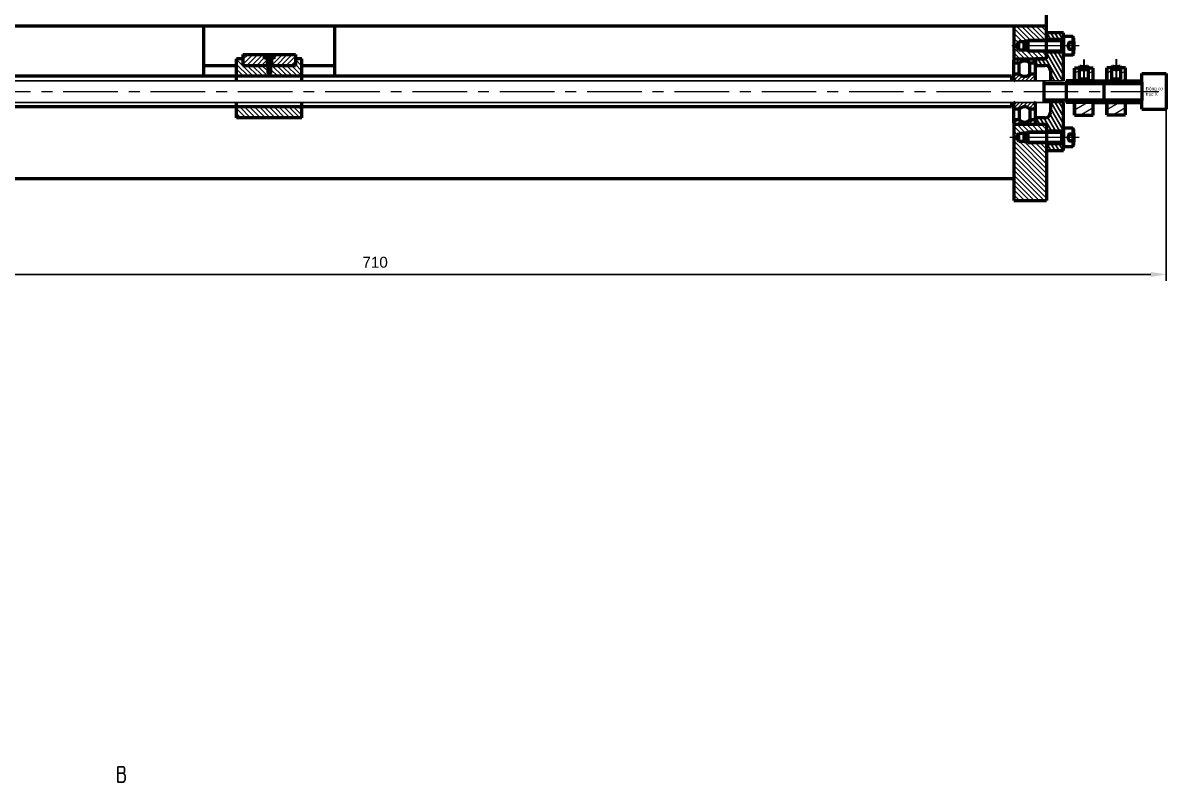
# Model space of a CAD drawing. Header units: inches. Extents: x -8900 to -5053, y -1814 to -15.
# Drawn here: x -8602.3 to -8340.4, y -431.9 to -257.9 of the extents above; entities that cross this region are included whole.
import ezdxf

# ---------------------------------------------------------------- set-up
doc = ezdxf.new("R2010")
doc.units = ezdxf.units.IN
doc.header["$LTSCALE"] = 2
doc.header["$MEASUREMENT"] = 0
for name, pattern in [('ACANSTGL', [0.11811023622, 0.07874015748, -0.03937007874]), ('CENTER', [2, 1.25, -0.25, 0.25, -0.25]), ('CENTER2', [28.575000000000003, 19.05, -3.175, 3.175, -3.175]), ('DASHED', [0.2, 0.1, -0.1]), ('HIDDEN2', [4.762499999999999, 3.175, -1.5875])]:
    doc.linetypes.add(name, pattern=pattern)
doc.layers.add('AM_0', color=7, linetype='Continuous', lineweight=50, plot=False)
for name, color, linetype, lineweight in [('Centerline (ISO)', 7, 'CENTER2', 30), ('duong co ban', 7, 'Continuous', 50), ('duong tam', 1, 'CENTER', 20), ('Hatch (ISO)', 6, 'Continuous', 18), ('Hidden (ISO)', 7, 'DASHED', 30), ('net dam', 7, 'Continuous', 40), ('Visible (ISO)', 7, 'Continuous', 50), ('Visible Narrow (ISO)', 6, 'Continuous', 35)]:
    doc.layers.add(name, color=color, linetype=linetype, lineweight=lineweight)
doc.styles.get("Standard").update_dxf_attribs({"font": 'arial.ttf', "height": 2.5})
doc.dimstyles.new('d3', dxfattribs={"dimtxt": 4, "dimasz": 3.5, "dimexe": 1.5, "dimexo": 0, "dimgap": 1.5, "dimtad": 1, "dimtoh": 1, "dimdec": 1, "dimtxsty": 'Standard', "dimcen": 2.5, "dimadec": 0, "dimazin": 0, "dimtm": 1e-09, "dimtfac": 1, "dimtdec": 1, "dimtix": 1, "dimtmove": 0, "dimatfit": 3, "dimfxl": 0.18, "dimtolj": 1, "dimarcsym": 1})
pattern_1 = [(135, (-8814.122814490094, -847.4281394493796), (-0.5612660075668221, -0.561266007566822), [])]

# ---------------------------------------------------------------- blocks, each defined once
blk = doc.blocks.new('*D39')
at = {"layer": 'Defpoints', "color": 0, "lineweight": 20}
for p in [(-8340.360053711544, -277.7049246297346), (-8702.778012509894, -298.6781394493796), (-8340.360053711544, -315.587025440861)]:
    blk.add_point(p, dxfattribs=at)
at = {"layer": 'net dam', "color": 0, "lineweight": -2}
for p, q in [((-8340.360053711544, -277.7049246297346), (-8340.360053711544, -317.087025440861)), ((-8702.778012509894, -298.6781394493796), (-8702.778012509894, -317.087025440861)), ((-8699.278012509894, -315.587025440861), (-8343.860053711544, -315.587025440861))]:
    blk.add_line(p, q, dxfattribs=at)
at = {"layer": 'net dam', "color": 0, "lineweight": 20}
for points in [[(-8699.278012509894, -315.0036921075277), (-8699.278012509894, -316.1703587741943), (-8702.778012509894, -315.587025440861)], [(-8343.860053711544, -315.0036921075277), (-8343.860053711544, -316.1703587741943), (-8340.360053711544, -315.587025440861)]]:
    blk.add_solid(points, dxfattribs=at)
at = {"layer": 'net dam', "color": 0, "lineweight": 20, "insert": (-8521.569033110718, -312.8105929715568), "char_height": 2.5, "attachment_point": 5}
blk.add_mtext('\\A1;710', dxfattribs=at)

msp = doc.modelspace()

# ---------------------------------------------------------------- hatches: boundary and pattern name
h = msp.add_hatch()
h.set_pattern_fill('ANSI31', color=256, scale=0.25, angle=90, style=0)
h.set_pattern_definition(pattern_1)
h.paths.add_polyline_path([(-8367.778012509894, -258.6781394493796), (-8375.278012509894, -258.6781394493796), (-8375.278012509894, -263.1781394493796), (-8374.668578641338, -263.1781394493797), (-8374.084181603272, -262.20553944938), (-8372.884181603271, -262.2055394493802), (-8372.884181603271, -261.97813944938), (-8367.778012509894, -261.97813944938)])
h.paths.add_polyline_path([(-8367.778012509894, -264.3781394493792), (-8372.026160903271, -264.3781394493792), (-8372.884181603271, -264.3781394493792), (-8372.884181603271, -264.1507394493792), (-8374.084181603272, -264.1507394493792), (-8374.668578641338, -263.1781394493795), (-8375.278012509894, -263.1781394493796), (-8375.278012509894, -266.1781394493796), (-8367.778012509894, -266.1781394493796)])
h.paths.add_polyline_path([(-8367.778012509894, -281.1781394493795), (-8367.878012509895, -281.1781394493795), (-8370.278012509896, -281.1781394493796), (-8375.278012509894, -281.1781394493797), (-8375.278012509894, -284.1781394493796), (-8374.668578641338, -284.1781394493797), (-8374.084181603272, -283.2055394493801), (-8372.884181603271, -283.20553944938), (-8372.884181603271, -282.97813944938), (-8367.778012509894, -282.97813944938)])
h.paths.add_polyline_path([(-8367.778012509894, -285.3781394493792), (-8372.026160903271, -285.3781394493792), (-8372.884181603271, -285.3781394493792), (-8372.884181603271, -285.1507394493791), (-8374.084181603272, -285.1507394493792), (-8374.668578641338, -284.1781394493795), (-8375.278012509894, -284.1781394493795), (-8375.278012509894, -298.6781394493796), (-8367.778012509894, -298.6781394493795)])
h = msp.add_hatch()
h.set_pattern_fill('ANSI31', color=256, scale=0.25, angle=75.00000000000001, style=0)
h.set_pattern_definition([(120, (-8814.122814490094, -847.4281394493796), (-0.6874076642538982, -0.396875), [])])
h.paths.add_polyline_path([(-8363.884181603271, -261.0781394493799), (-8363.884181603271, -260.1781394493796), (-8367.778012509894, -260.1781394493797), (-8367.778012509894, -261.67813944938), (-8363.884181603271, -261.6781394493801)])
h.paths.add_polyline_path([(-8363.884181603271, -264.6781394493794), (-8367.778012509894, -264.6781394493792), (-8367.778012509894, -266.1781394493795), (-8367.878012509895, -266.1781394493796), (-8370.278012509894, -266.1781394493796), (-8370.278012509894, -267.6781394493795), (-8368.084181603272, -267.6781394493796, -0.4142135623730951), (-8366.884181603271, -268.8781394493797), (-8366.884181603271, -271.1781394493797), (-8363.884181603271, -271.1781394493798)])
h.paths.add_polyline_path([(-8363.884181603271, -276.1781394493797), (-8366.884181603271, -276.1781394493796), (-8366.884181603271, -278.4781394493796, -0.414213562373123), (-8368.084181603272, -279.6781394493796), (-8370.278012509894, -279.6781394493795), (-8370.278012509894, -281.1781394493796), (-8367.878012509895, -281.1781394493796), (-8367.778012509894, -281.1781394493794), (-8367.778012509894, -282.6781394493797), (-8363.884181603271, -282.67813944938), (-8363.884181603271, -282.0781394493798)])
h.paths.add_polyline_path([(-8363.884181603271, -285.6781394493793), (-8367.778012509894, -285.6781394493792), (-8367.778012509894, -287.1781394493796), (-8363.884181603271, -287.1781394493796)])
h = msp.add_hatch()
h.set_pattern_fill('ANSI31', color=256, scale=0.25, angle=90, style=0)
h.set_pattern_definition(pattern_1)
h.paths.add_polyline_path([(-8551.833563084594, -267.6781394493795), (-8551.833563084594, -266.1781394493796), (-8553.333563084594, -266.1781394493796), (-8553.333563084594, -270.1781394493796), (-8538.333563084594, -270.1781394493796), (-8538.333563084594, -266.1781394493796), (-8539.833563084594, -266.1781394493796), (-8539.833563084594, -267.6781394493796), (-8545.431540082065, -267.6781394493797), (-8545.431540082065, -269.2036234235366), (-8545.433012264273, -269.458979446752), (-8545.833563084596, -269.6363534738883), (-8546.166540082066, -269.4564016005784), (-8546.166540082066, -269.20362342354), (-8546.166540082066, -267.6781394493796)])
h.paths.add_polyline_path([(-8538.333563084594, -279.6781394493796), (-8538.333563084594, -277.1781394493796), (-8553.333563084594, -277.1781394493796), (-8553.333563084594, -279.6781394493796)])
h = msp.add_hatch()
h.set_pattern_fill('ANSI31', color=256, scale=0.25, style=0)
h.set_pattern_definition([(45, (-8814.122814490094, -847.4281394493796), (-0.561266007566822, 0.5612660075668221), [])])
h.paths.add_polyline_path([(-8546.289040082065, -266.2061690379056), (-8546.411540082065, -266.2061690379055), (-8546.88587700905, -266.2061690379055), (-8546.88587700905, -265.1781394493796), (-8551.833563084594, -265.1781394493796), (-8551.833563084594, -267.6781394493795), (-8546.289040082065, -267.6781394493795)])
h.paths.add_polyline_path([(-8539.833563084594, -265.1781394493796), (-8544.71220315508, -265.1781394493796), (-8544.71220315508, -266.2061690379055), (-8545.186540082066, -266.2061690379055), (-8545.309040082066, -266.2061690379055), (-8545.309040082066, -267.6781394493796), (-8539.833563084594, -267.6781394493796)])
at = {"linetype": 'Continuous'}
h = msp.add_hatch(dxfattribs=at)
h.set_pattern_fill('ANSI31', color=2, scale=0.2, style=0)
h.set_pattern_definition([(45, (-8814.122814490094, -847.4281394493796), (-0.4490128060534576, 0.4490128060534577), [])])
edge = h.paths.add_edge_path()
edge.add_spline(control_points=[(-8374.978012509895, -266.1781394493796), (-8375.153748441193, -266.17813944938), (-8375.278012509889, -266.3024035180798), (-8375.278012509894, -266.4781394493796)], knot_values=[0, 0, 0, 0, 1, 1, 1, 1], weights=[1, 0.8047378541, 0.8047378541, 1], degree=3, periodic=0)
edge.add_line((-8370.578012509895, -266.1781394493796), (-8374.978012509895, -266.1781394493796))
edge.add_spline(control_points=[(-8370.278012509894, -266.4781394493796), (-8370.278012509893, -266.3024035180798), (-8370.402276578592, -266.17813944938), (-8370.578012509895, -266.1781394493796)], knot_values=[0, 0, 0, 0, 1, 1, 1, 1], weights=[1, 0.8047378541, 0.8047378541, 1], degree=3, periodic=0)
edge.add_line((-8370.278012509894, -266.8781394493797), (-8370.278012509894, -266.4781394493796))
edge.add_spline(control_points=[(-8370.578012509895, -267.1781394493796), (-8370.402276578592, -267.1781394493796), (-8370.278012509893, -267.0538753806799), (-8370.278012509894, -266.8781394493797)], knot_values=[0, 0, 0, 0, 1, 1, 1, 1], weights=[1, 0.8047378541, 0.8047378541, 1], degree=3, periodic=0)
edge.add_line((-8370.578012509895, -267.1781394493796), (-8371.553267638496, -267.1781394493796))
edge.add_spline(control_points=[(-8371.553267638496, -267.1781394493796), (-8372.273705798196, -266.4722570964794), (-8373.282319221695, -266.4722570964794), (-8374.002757381295, -267.1781394493796)], knot_values=[0, 0, 0, 0, 1, 1, 1, 1], weights=[1, 0.8095238095, 0.8095238095, 1], degree=3, periodic=0)
edge.add_line((-8374.002757381295, -267.1781394493796), (-8374.978012509895, -267.1781394493796))
edge.add_spline(control_points=[(-8375.278012509894, -266.8781394493797), (-8375.278012509889, -267.0538753806799), (-8375.153748441193, -267.1781394493796), (-8374.978012509895, -267.1781394493796)], knot_values=[0, 0, 0, 0, 1, 1, 1, 1], weights=[1, 0.8047378541, 0.8047378541, 1], degree=3, periodic=0)
edge.add_line((-8375.278012509894, -266.8781394493797), (-8375.278012509894, -266.4781394493796))
edge = h.paths.add_edge_path()
edge.add_line((-8375.278012509894, -280.8781394493797), (-8375.278012509894, -280.4781394493796))
edge.add_spline(control_points=[(-8375.278012509894, -280.4781394493796), (-8375.278012509889, -280.3024035180795), (-8375.153748441193, -280.1781394493799), (-8374.978012509895, -280.1781394493796)], knot_values=[0, 0, 0, 0, 1, 1, 1, 1], weights=[1, 0.8047378541, 0.8047378541, 1], degree=3, periodic=0)
edge.add_line((-8374.002757381295, -280.1781394493796), (-8374.978012509895, -280.1781394493796))
edge.add_spline(control_points=[(-8371.553267638496, -280.1781394493796), (-8372.273705798196, -280.8840218022796), (-8373.282319221695, -280.8840218022796), (-8374.002757381295, -280.1781394493796)], knot_values=[0, 0, 0, 0, 1, 1, 1, 1], weights=[1, 0.8095238095, 0.8095238095, 1], degree=3, periodic=0)
edge.add_line((-8370.578012509895, -280.1781394493796), (-8371.553267638496, -280.1781394493796))
edge.add_spline(control_points=[(-8370.578012509895, -280.1781394493796), (-8370.402276578592, -280.1781394493799), (-8370.278012509893, -280.3024035180795), (-8370.278012509894, -280.4781394493796)], knot_values=[0, 0, 0, 0, 1, 1, 1, 1], weights=[1, 0.8047378541, 0.8047378541, 1], degree=3, periodic=0)
edge.add_line((-8370.278012509894, -280.8781394493797), (-8370.278012509894, -280.4781394493796))
edge.add_spline(control_points=[(-8370.278012509894, -280.8781394493797), (-8370.278012509893, -281.0538753806795), (-8370.402276578592, -281.1781394493797), (-8370.578012509895, -281.1781394493796)], knot_values=[0, 0, 0, 0, 1, 1, 1, 1], weights=[1, 0.8047378541, 0.8047378541, 1], degree=3, periodic=0)
edge.add_line((-8370.578012509895, -281.1781394493796), (-8374.978012509895, -281.1781394493796))
edge.add_spline(control_points=[(-8374.978012509895, -281.1781394493796), (-8375.153748441193, -281.1781394493797), (-8375.278012509889, -281.0538753806795), (-8375.278012509894, -280.8781394493797)], knot_values=[0, 0, 0, 0, 1, 1, 1, 1], weights=[1, 0.8047378541, 0.8047378541, 1], degree=3, periodic=0)
edge = h.paths.add_edge_path()
edge.add_spline(control_points=[(-8374.978012509895, -269.6781394493796), (-8375.153748441193, -269.6781394493797), (-8375.278012509889, -269.8024035180796), (-8375.278012509894, -269.9781394493796)], knot_values=[0, 0, 0, 0, 1, 1, 1, 1], weights=[1, 0.8047378541, 0.8047378541, 1], degree=3, periodic=0)
edge.add_line((-8374.002757381295, -269.6781394493796), (-8374.978012509895, -269.6781394493796))
edge.add_spline(control_points=[(-8374.002757381295, -269.6781394493796), (-8373.282319221695, -270.3840218022797), (-8372.273705798196, -270.3840218022797), (-8371.553267638496, -269.6781394493796)], knot_values=[0, 0, 0, 0, 1, 1, 1, 1], weights=[1, 0.8095238095, 0.8095238095, 1], degree=3, periodic=0)
edge.add_line((-8370.578012509895, -269.6781394493796), (-8371.553267638496, -269.6781394493796))
edge.add_spline(control_points=[(-8370.278012509894, -269.9781394493796), (-8370.278012509893, -269.8024035180796), (-8370.402276578592, -269.6781394493797), (-8370.578012509895, -269.6781394493796)], knot_values=[0, 0, 0, 0, 1, 1, 1, 1], weights=[1, 0.8047378541, 0.8047378541, 1], degree=3, periodic=0)
edge.add_line((-8370.278012509894, -270.8781394493797), (-8370.278012509894, -269.9781394493796))
edge.add_spline(control_points=[(-8370.578012509895, -271.1781394493796), (-8370.402276578592, -271.17813944938), (-8370.278012509893, -271.0538753806797), (-8370.278012509894, -270.8781394493797)], knot_values=[0, 0, 0, 0, 1, 1, 1, 1], weights=[1, 0.8047378541, 0.8047378541, 1], degree=3, periodic=0)
edge.add_line((-8370.578012509895, -271.1781394493796), (-8374.978012509895, -271.1781394493796))
edge.add_spline(control_points=[(-8375.278012509894, -270.8781394493797), (-8375.278012509889, -271.0538753806797), (-8375.153748441193, -271.17813944938), (-8374.978012509895, -271.1781394493796)], knot_values=[0, 0, 0, 0, 1, 1, 1, 1], weights=[1, 0.8047378541, 0.8047378541, 1], degree=3, periodic=0)
edge.add_line((-8375.278012509894, -270.8781394493797), (-8375.278012509894, -269.9781394493796))
edge = h.paths.add_edge_path()
edge.add_line((-8375.278012509894, -277.3781394493797), (-8375.278012509894, -276.4781394493796))
edge.add_spline(control_points=[(-8375.278012509894, -276.4781394493796), (-8375.278012509889, -276.3024035180798), (-8375.153748441193, -276.1781394493798), (-8374.978012509895, -276.1781394493796)], knot_values=[0, 0, 0, 0, 1, 1, 1, 1], weights=[1, 0.8047378541, 0.8047378541, 1], degree=3, periodic=0)
edge.add_line((-8370.578012509895, -276.1781394493796), (-8374.978012509895, -276.1781394493796))
edge.add_spline(control_points=[(-8370.578012509895, -276.1781394493796), (-8370.402276578592, -276.1781394493798), (-8370.278012509893, -276.3024035180798), (-8370.278012509894, -276.4781394493796)], knot_values=[0, 0, 0, 0, 1, 1, 1, 1], weights=[1, 0.8047378541, 0.8047378541, 1], degree=3, periodic=0)
edge.add_line((-8370.278012509894, -277.3781394493797), (-8370.278012509894, -276.4781394493796))
edge.add_spline(control_points=[(-8370.278012509894, -277.3781394493797), (-8370.278012509893, -277.5538753806795), (-8370.402276578592, -277.6781394493798), (-8370.578012509895, -277.6781394493796)], knot_values=[0, 0, 0, 0, 1, 1, 1, 1], weights=[1, 0.8047378541, 0.8047378541, 1], degree=3, periodic=0)
edge.add_line((-8370.578012509895, -277.6781394493796), (-8371.553267638496, -277.6781394493796))
edge.add_spline(control_points=[(-8374.002757381295, -277.6781394493796), (-8373.282319221695, -276.9722570964794), (-8372.273705798196, -276.9722570964794), (-8371.553267638496, -277.6781394493796)], knot_values=[0, 0, 0, 0, 1, 1, 1, 1], weights=[1, 0.8095238095, 0.8095238095, 1], degree=3, periodic=0)
edge.add_line((-8374.002757381295, -277.6781394493796), (-8374.978012509895, -277.6781394493796))
edge.add_spline(control_points=[(-8374.978012509895, -277.6781394493796), (-8375.153748441193, -277.6781394493798), (-8375.278012509889, -277.5538753806795), (-8375.278012509894, -277.3781394493797)], knot_values=[0, 0, 0, 0, 1, 1, 1, 1], weights=[1, 0.8047378541, 0.8047378541, 1], degree=3, periodic=0)
at = {"layer": 'net dam', "lineweight": 20}
h = msp.add_hatch(dxfattribs=at)
h.set_pattern_fill('ANSI31', color=256, scale=15, style=0)
h.set_pattern_definition([(45, (0, 0), (-1.325825214724776, 1.325825214724777), [])])
h.paths.add_polyline_path([(-8345.950401318567, -271.1781394493797), (-8357.090004190992, -271.1781394493797), (-8363.24181833342, -271.1781394493796), (-8363.24181833342, -271.7960673083612), (-8358.16143276242, -271.7960673083613), (-8345.950401318567, -271.7960673083613), (-8345.950401318567, -271.5588273488451)])
h.paths.add_polyline_path([(-8345.950401318567, -275.718874472975), (-8345.950401318567, -275.5602115903979), (-8358.16143276242, -275.560211590398), (-8363.241818333421, -275.560211590398), (-8363.24181833342, -276.1781394493797), (-8357.090004190992, -276.1781394493797), (-8353.920265162247, -276.1781394493797), (-8353.920265162247, -276.1389445100625), (-8349.634550876533, -276.1389445100624), (-8349.634550876535, -276.1781394493797), (-8345.950401318567, -276.1781394493797)])

# ---------------------------------------------------------------- linework, layer by layer
for p, q in [((-8366.884181603271, -261.97813944938), (-8372.884181603271, -261.97813944938)), ((-8372.884181603271, -264.3781394493792), (-8366.884181603271, -264.3781394493792)), ((-8372.253560903271, -262.2055394493801), (-8364.331086803271, -262.2055394493802)), ((-8364.331086803271, -264.1507394493792), (-8372.253560903271, -264.1507394493792)), ((-8546.411540082065, -266.2061690379055), (-8546.88587700905, -266.2061690379055)), ((-8546.411540082065, -266.2061690379055), (-8546.411540082065, -266.2061690379055)), ((-8545.186540082066, -266.2061690379055), (-8544.71220315508, -266.2061690379055)), ((-8370.278012509894, -266.1781394493796), (-8370.278012509894, -267.6781394493794)), ((-8360.080361333848, -268.1668894493796), (-8360.080361333848, -271.0002823065228)), ((-8358.385361333849, -271.000282306523), (-8358.385361333849, -268.1668894493796)), ((-8352.624908019392, -268.1276945100624), (-8352.624908019392, -270.9610873672056)), ((-8350.929908019392, -270.9610873672058), (-8350.929908019392, -268.1276945100624)), ((-8363.884181603271, -271.1781394493796), (-8695.578012509895, -271.1781394493796)), ((-8553.333563084594, -270.084859776192), (-8553.333563084594, -270.1781394493796)), ((-8360.304289905276, -270.7763537350938), (-8360.304289905276, -271.1781394493796)), ((-8358.16143276242, -271.1781394493796), (-8358.16143276242, -270.6708172457153)), ((-8352.84883659082, -270.7371587957774), (-8352.84883659082, -271.1784753018406)), ((-8350.705979447963, -270.7371587957767), (-8350.705979447965, -271.1784753018406)), ((-8363.884181603271, -276.1781394493797), (-8695.578012509895, -276.1781394493796)), ((-8366.884181603271, -282.97813944938), (-8372.884181603271, -282.97813944938)), ((-8372.884181603271, -285.3781394493792), (-8366.884181603271, -285.3781394493792)), ((-8372.253560903271, -283.2055394493801), (-8364.331086803271, -283.2055394493801)), ((-8364.331086803271, -285.1507394493791), (-8372.253560903271, -285.1507394493791))]:
    msp.add_line(p, q)
at = {"color": 7, "linetype": 'Continuous'}
for p, q in [((-8358.16143276242, -271.1781394493796), (-8359.232861333849, -271.1781394493797)), ((-8580.502493475695, -429.9036110442316), (-8579.200936163696, -429.9036110442316))]:
    msp.add_line(p, q, dxfattribs=at)
msp.add_lwpolyline([(-8580.502493475695, -428.4453008025316), (-8580.502493475695, -431.9452816680316), (-8579.200936163696, -431.9452816680316), (-8579.015009772094, -431.6536196197317), (-8578.829065237795, -431.3619575713317), (-8578.829065237795, -430.4869714263316), (-8579.015009772094, -430.1952730926316), (-8579.200936163696, -429.9036110442316), (-8579.015009772094, -429.6119489959317), (-8579.015009772094, -428.7369628509316), (-8579.200936163696, -428.4453008025316), (-8580.502493475695, -428.4453008025316)], dxfattribs=at)
for centre, start, end in [((-8370.578012509895, -266.4781394493796), 0, 90), ((-8370.578012509895, -270.8781394493797), 270, 0)]:
    msp.add_arc(centre, 0.3, start, end, dxfattribs=at)
at = {"layer": 'AM_0', "ltscale": 0.3}
msp.add_line((-8546.166540082066, -269.20362342354), (-8545.431540082065, -269.20362342354), dxfattribs=at)
at = {"layer": 'Centerline (ISO)', "linetype": 'HIDDEN2'}
for p, q in [((-8362.92533587646, -263.1781394493797), (-8362.68418160327, -262.2781394493803)), ((-8362.68418160327, -264.0781394493791), (-8362.92533587646, -263.1781394493797)), ((-8362.68418160327, -262.2781394493803), (-8362.68418160327, -262.1980613609072)), ((-8362.68418160327, -262.1980613609072), (-8361.484181603271, -262.1980613609074)), ((-8362.68418160327, -262.2781394493798), (-8362.68418160327, -262.4563340141086)), ((-8362.68418160327, -262.4563340141086), (-8362.68418160327, -263.2827984196114)), ((-8361.484181603271, -262.7667084726868), (-8362.68418160327, -262.7667084726868)), ((-8362.68418160327, -263.2827984196114), (-8362.68418160327, -264.0046038548825)), ((-8361.484181603271, -263.7988883665359), (-8362.68418160327, -263.7988883665361)), ((-8362.68418160327, -264.0046038548825), (-8362.68418160327, -264.0781394493797)), ((-8362.68418160327, -264.1582183733734), (-8362.68418160327, -264.0781394493791)), ((-8361.484181603271, -264.1582183733735), (-8362.68418160327, -264.1582183733734)), ((-8546.105290082065, -265.8386690379056), (-8546.105290082065, -265.4711690379055)), ((-8545.799040082065, -265.9207284780875), (-8546.105290082065, -265.8386690379056)), ((-8546.105290082065, -265.8386690379054), (-8545.952165082066, -265.8386690379054)), ((-8545.952165082066, -265.8386690379054), (-8545.645915082065, -265.8386690379054)), ((-8545.799040082065, -265.4711690379055), (-8545.799040082065, -265.8386690379056)), ((-8545.492790082066, -265.8386690379054), (-8545.799040082065, -265.9207284780875)), ((-8545.645915082065, -265.8386690379054), (-8545.492790082066, -265.8386690379054)), ((-8545.492790082066, -265.4711690379055), (-8545.492790082066, -265.8386690379054)), ((-8362.92533587646, -284.1781394493796), (-8362.68418160327, -283.2781394493801)), ((-8362.68418160327, -285.0781394493791), (-8362.92533587646, -284.1781394493796)), ((-8362.68418160327, -283.2781394493801), (-8362.68418160327, -283.1980613609072)), ((-8362.68418160327, -283.1980613609072), (-8361.484181603271, -283.1980613609074)), ((-8362.68418160327, -283.2781394493796), (-8362.68418160327, -283.4563340141086)), ((-8362.68418160327, -283.4563340141086), (-8362.68418160327, -284.2827984196113)), ((-8361.484181603271, -283.7667084726867), (-8362.68418160327, -283.7667084726867)), ((-8362.68418160327, -284.2827984196113), (-8362.68418160327, -285.0046038548825)), ((-8361.484181603271, -284.7988883665359), (-8362.68418160327, -284.7988883665359)), ((-8362.68418160327, -285.0046038548825), (-8362.68418160327, -285.0781394493797)), ((-8362.68418160327, -285.1582183733734), (-8362.68418160327, -285.0781394493791)), ((-8361.484181603271, -285.1582183733735), (-8362.68418160327, -285.1582183733734))]:
    msp.add_line(p, q, dxfattribs=at)
at = {"layer": 'Centerline (ISO)', "linetype": 'CENTER2'}
for p, q in [((-8359.232861333849, -266.3202815314295), (-8359.232861333849, -271.1781394493797)), ((-8351.777408019392, -266.2810865921123), (-8351.777408019392, -271.1389445100626))]:
    msp.add_line(p, q, dxfattribs=at)
at = {"layer": 'duong co ban', "lineweight": 30}
for p, q in [((-8345.950401318567, -271.5588273488451), (-8345.950401318567, -275.7188744729748)), ((-8345.950401318569, -271.9054979425224), (-8345.950401318567, -275.3722038792972))]:
    msp.add_line(p, q, dxfattribs=at)
at = {"layer": 'duong tam', "ltscale": 5}
for p, q in [((-8360.264181603272, -263.1781394493796), (-8375.709338708524, -263.1781394493796)), ((-8712.995957512287, -273.661444493745), (-8342.014859050141, -273.6386086576017)), ((-8360.264181603272, -284.1781394493796), (-8376.193888612266, -284.1781394493796))]:
    msp.add_line(p, q, dxfattribs=at)
at = {"layer": 'Hatch (ISO)'}
for p, q in [((-8361.375718476706, -269.4599051419065), (-8360.304289905276, -268.8413155677748)), ((-8358.161432762421, -269.5681583173802), (-8357.09000419099, -268.9495687432478)), ((-8353.920265162247, -269.4207102025893), (-8352.84883659082, -268.8021206284577)), ((-8350.705979447963, -269.528963378063), (-8349.634550876533, -268.9103738039307)), ((-8360.950001882271, -271.1781394493797), (-8360.285914956405, -270.7947286839657)), ((-8353.494548567814, -271.1389445100626), (-8352.830461641948, -270.7555337446485)), ((-8361.375718476704, -277.8514432026765), (-8358.477471359498, -276.1781394493797)), ((-8360.052821199653, -279.0516900015289), (-8357.09000419099, -277.3411068040177)), ((-8353.920265162247, -277.8122482633593), (-8351.022018045041, -276.1389445100626)), ((-8352.597367885197, -279.0124950622117), (-8349.634550876533, -277.3019118647006))]:
    msp.add_line(p, q, dxfattribs=at)
at = {"layer": 'Hidden (ISO)', "linetype": 'Continuous'}
msp.add_line((-8546.166540082066, -266.3365163879055), (-8545.431540082065, -266.3365163879055), dxfattribs=at)
at = {"layer": 'Visible (ISO)'}
for p, q in [((-8367.778012509894, -266.1781394493796), (-8367.778012509894, -233.6781394493796)), ((-8367.778012509894, -258.6781394493796), (-8702.778012509894, -258.6781394493796)), ((-8560.833563084594, -270.1781394493796), (-8560.833563084594, -258.6781394493796)), ((-8530.833563084594, -258.6781394493796), (-8530.833563084594, -270.1781394493796)), ((-8375.278012509894, -258.6781394493796), (-8375.278012509894, -266.4336957521796)), ((-8363.884181603271, -260.1781394493797), (-8367.778012509894, -260.1781394493797)), ((-8367.778012509894, -261.67813944938), (-8363.884181603271, -261.67813944938)), ((-8363.884181603271, -261.67813944938), (-8363.884181603271, -260.1781394493797)), ((-8361.764181603272, -261.0781394493799), (-8363.884181603271, -261.0781394493799)), ((-8363.884181603271, -261.0781394493799), (-8363.884181603271, -261.9781394493801)), ((-8361.484181603271, -261.3581394493799), (-8361.764181603272, -261.0781394493799)), ((-8361.484181603271, -262.1980613609074), (-8361.484181603271, -261.3581394493799)), ((-8374.668578641338, -263.1781394493796), (-8374.084181603272, -262.2055394493801)), ((-8374.084181603272, -264.1507394493792), (-8374.668578641338, -263.1781394493796)), ((-8374.084181603272, -262.2055394493801), (-8372.253560903271, -262.2055394493801)), ((-8374.084181603272, -264.1507394493797), (-8374.084181603272, -262.2055394493796)), ((-8372.253560903271, -264.1507394493792), (-8374.084181603272, -264.1507394493792)), ((-8372.884181603271, -264.3781394493792), (-8372.884181603271, -261.97813944938)), ((-8372.253560903271, -262.2055394493801), (-8372.28418160327, -262.2361601493801)), ((-8372.28418160327, -262.2361601493801), (-8372.28418160327, -264.1201187493791)), ((-8372.28418160327, -264.1201187493791), (-8372.253560903271, -264.1507394493792)), ((-8372.026160903271, -261.97813944938), (-8372.253560903271, -262.2055394493801)), ((-8372.253560903271, -264.1507394493792), (-8372.026160903271, -264.3781394493792)), ((-8363.884181603271, -261.9781394493801), (-8372.026160903271, -261.97813944938)), ((-8372.026160903271, -264.3781394493792), (-8363.884181603271, -264.3781394493793)), ((-8363.884181603271, -264.3781394493793), (-8363.884181603271, -265.2781394493794)), ((-8361.484181603271, -262.1980613609074), (-8361.484181603271, -262.7667084726867)), ((-8361.484181603271, -262.7667084726868), (-8361.484181603271, -263.7988883665361)), ((-8361.484181603271, -263.7988883665359), (-8361.484181603271, -264.1582183733735)), ((-8361.484181603271, -264.9981394493794), (-8361.484181603271, -264.1582183733735)), ((-8551.833563084594, -266.1781394493796), (-8553.333563084594, -266.1781394493796)), ((-8553.333563084594, -271.1781394493796), (-8553.333563084594, -266.1781394493796)), ((-8551.833563084594, -265.1781394493796), (-8539.833563084594, -265.1781394493796)), ((-8551.833563084594, -265.1781394493796), (-8551.833563084594, -267.6781394493796)), ((-8546.88587700905, -266.2061690379055), (-8546.88587700905, -265.1781394493796)), ((-8546.3298734154, -265.4711690379055), (-8546.411540082065, -265.5528357045722)), ((-8546.411540082065, -265.5528357045722), (-8546.411540082065, -266.2061690379055)), ((-8546.411540082065, -266.2061690379055), (-8546.166540082066, -266.2061690379055)), ((-8546.105290082065, -265.4711690379055), (-8546.3298734154, -265.4711690379055)), ((-8546.289040082065, -266.2061690379055), (-8546.289040082065, -267.6781394493797)), ((-8546.166540082066, -266.2061690379055), (-8546.166540082066, -269.20362342354)), ((-8546.105290082065, -265.4711690379055), (-8545.799040082065, -265.4711690379055)), ((-8545.799040082065, -265.4711690379055), (-8545.492790082066, -265.4711690379055)), ((-8545.268206748733, -265.4711690379055), (-8545.492790082066, -265.4711690379055)), ((-8545.431540082065, -269.20362342354), (-8545.431540082065, -266.2061690379055)), ((-8545.431540082065, -266.2061690379055), (-8545.186540082066, -266.2061690379055)), ((-8545.309040082066, -266.2061690379055), (-8545.309040082066, -267.6781394493797)), ((-8545.186540082066, -265.5528357045722), (-8545.268206748733, -265.4711690379055)), ((-8545.186540082066, -266.2061690379055), (-8545.186540082066, -265.5528357045722)), ((-8544.71220315508, -266.2061690379055), (-8544.71220315508, -265.1781394493796)), ((-8539.833563084594, -265.1781394493796), (-8539.833563084594, -267.6781394493796)), ((-8538.333563084594, -266.1781394493796), (-8539.833563084594, -266.1781394493796)), ((-8538.333563084594, -271.1781394493796), (-8538.333563084594, -266.1781394493796)), ((-8375.278012509894, -266.1781394493796), (-8367.778012509894, -266.1781394493796)), ((-8375.278012509894, -271.1781394493796), (-8375.278012509894, -266.4781394493796)), ((-8367.878012509895, -266.1781394493796), (-8370.278012509896, -266.1781394493796)), ((-8370.278012509894, -271.1781394493796), (-8370.278012509894, -266.1781394493796)), ((-8370.278012509894, -267.6781394493794), (-8370.278012509894, -266.1781394493798)), ((-8370.278012509896, -266.1781394493796), (-8370.278012509896, -267.6781394493796)), ((-8367.778012509894, -266.1781394493796), (-8367.878012509895, -266.1781394493796)), ((-8363.884181603271, -264.6781394493794), (-8367.778012509894, -264.6781394493793)), ((-8363.884181603271, -271.1781394493796), (-8363.884181603271, -264.6781394493794)), ((-8363.884181603271, -265.2781394493794), (-8361.764181603272, -265.2781394493794)), ((-8361.764181603272, -265.2781394493794), (-8361.484181603271, -264.9981394493794)), ((-8560.833563084594, -267.6781394493796), (-8553.333563084594, -267.6781394493796)), ((-8551.833563084594, -267.6781394493796), (-8546.166540082066, -267.6781394493796)), ((-8546.166540082066, -269.20362342354), (-8546.091284044565, -269.27887946104)), ((-8546.166540082066, -269.20362342354), (-8546.166540082066, -269.4564016005784)), ((-8546.166540082066, -269.4564016005784), (-8545.833563084594, -269.6363534738882)), ((-8546.166540082066, -269.4564016005784), (-8545.433012264273, -269.458979446752)), ((-8546.091284044565, -269.27887946104), (-8545.506796119565, -269.27887946104)), ((-8545.833563084594, -269.6363534738882), (-8545.433012264273, -269.458979446752)), ((-8545.506796119565, -269.27887946104), (-8545.431540082065, -269.20362342354)), ((-8545.433012264273, -269.458979446752), (-8545.431540082065, -269.2036234235401)), ((-8545.431540082065, -267.6781394493796), (-8539.833563084594, -267.6781394493796)), ((-8538.333563084594, -267.6781394493796), (-8530.833563084594, -267.6781394493796)), ((-8374.002757381295, -267.1781394493796), (-8374.978012509895, -267.1781394493796)), ((-8374.002757381295, -269.6781394493796), (-8374.978012509895, -269.6781394493796)), ((-8374.002757381295, -269.6781394493796), (-8374.002757381295, -267.1781394493796)), ((-8370.578012509895, -267.1781394493796), (-8371.553267638496, -267.1781394493796)), ((-8371.553267638496, -269.6781394493796), (-8371.553267638496, -267.1781394493796)), ((-8370.578012509895, -269.6781394493796), (-8371.553267638496, -269.6781394493796)), ((-8370.278012509894, -267.6781394493795), (-8368.084181603272, -267.6781394493796)), ((-8366.884181603271, -268.8781394493798), (-8366.884181603271, -271.1781394493797)), ((-8360.304289905276, -268.3045888972302), (-8361.375718476706, -268.3045888972304)), ((-8361.375718476706, -268.3045888972304), (-8361.375718476706, -271.1781394493796)), ((-8361.375718476706, -271.1781394493797), (-8361.375718476706, -268.3045888972302)), ((-8360.10125419099, -267.9638537350938), (-8360.304289905276, -268.1668894493796)), ((-8359.85145090798, -267.9638537350938), (-8360.10125419099, -267.9638537350938)), ((-8359.85145090798, -267.9638537350938), (-8359.542156120913, -267.9638537350938)), ((-8359.542156120913, -267.9638537350938), (-8358.923566546782, -267.9638537350938)), ((-8358.923566546782, -267.9638537350938), (-8358.614271759716, -267.9638537350938)), ((-8358.364468476706, -267.9638537350938), (-8358.614271759716, -267.9638537350938)), ((-8358.161432762421, -268.1668894493796), (-8358.364468476706, -267.9638537350938)), ((-8358.161432762421, -270.7763537350938), (-8358.161432762421, -268.1668894493796)), ((-8357.090004190992, -268.3045888972304), (-8358.161432762421, -268.3045888972302)), ((-8357.090004190992, -271.1781394493796), (-8357.090004190992, -268.3045888972302)), ((-8352.84883659082, -268.2653939579131), (-8353.920265162247, -268.2653939579132)), ((-8353.920265162247, -268.2653939579132), (-8353.920265162247, -271.1389445100625)), ((-8353.920265162247, -271.1389445100626), (-8353.920265162247, -268.2653939579131)), ((-8352.645800876533, -267.9246587957767), (-8352.84883659082, -268.1276945100624)), ((-8352.84883659082, -268.1276945100624), (-8352.84883659082, -270.7371587957774)), ((-8352.395997593523, -267.9246587957767), (-8352.645800876533, -267.9246587957767)), ((-8352.395997593523, -267.9246587957767), (-8352.086702806457, -267.9246587957767)), ((-8352.086702806457, -267.9246587957767), (-8351.468113232326, -267.9246587957767)), ((-8351.468113232326, -267.9246587957767), (-8351.15881844526, -267.9246587957767)), ((-8350.90901516225, -267.9246587957767), (-8351.15881844526, -267.9246587957767)), ((-8350.705979447963, -268.1276945100624), (-8350.90901516225, -267.9246587957767)), ((-8350.705979447963, -270.7371587957767), (-8350.705979447963, -268.1276945100624)), ((-8349.634550876533, -268.2653939579132), (-8350.705979447963, -268.2653939579131)), ((-8349.634550876535, -271.1784753018406), (-8349.634550876533, -268.2653939579131)), ((-8345.950401318567, -271.5588273488451), (-8345.950401318567, -269.5727771920853)), ((-8345.950401318567, -269.5727771920853), (-8340.360053711544, -269.5727771920853)), ((-8340.360053711544, -269.5727771920853), (-8340.360053711544, -277.7049246297346)), ((-8375.778012509894, -270.1781394493796), (-8695.278012509894, -270.1781394493796)), ((-8375.778012509894, -270.1781394493796), (-8375.778012509894, -271.1781394493796)), ((-8368.352575339894, -271.1781394493796), (-8368.352575339894, -276.1781394493796)), ((-8368.352575339894, -271.7960673083612), (-8358.16143276242, -271.7960673083613)), ((-8357.090004190992, -271.1781394493797), (-8363.241818333418, -271.1781394493796)), ((-8363.24181833342, -271.1781394493797), (-8363.24181833342, -276.1781394493797)), ((-8360.304289905276, -270.7763537350938), (-8359.90250419099, -271.1781394493796)), ((-8359.90250419099, -271.1781394493796), (-8358.563218476706, -271.1781394493796)), ((-8358.563218476706, -271.1781394493796), (-8358.161432762421, -270.7763537350938)), ((-8357.090004190992, -271.1781394493796), (-8358.16143276242, -271.1781394493796)), ((-8358.16143276242, -271.7960673083613), (-8345.950401318565, -271.7960673083613)), ((-8357.090004190992, -271.1781394493797), (-8345.950401318567, -271.1781394493797)), ((-8354.607740729127, -271.7960673083613), (-8354.607740729127, -275.560211590398)), ((-8352.84883659082, -270.7371587957767), (-8352.447050876533, -271.1389445100625)), ((-8352.447050876533, -271.1389445100625), (-8351.107765162249, -271.1389445100625)), ((-8351.107765162249, -271.1389445100625), (-8350.705979447963, -270.7371587957767)), ((-8350.705979447963, -270.7371587957766), (-8350.705979447963, -270.6316223063981)), ((-8345.950401318567, -271.5588273488451), (-8345.950401318567, -275.7188744729748)), ((-8375.778012509894, -277.1781394493796), (-8695.278012509894, -277.1781394493796)), ((-8553.333563084594, -279.6781394493796), (-8553.333563084594, -276.1781394493796)), ((-8538.333563084594, -279.6781394493796), (-8538.333563084594, -276.1781394493796)), ((-8375.778012509894, -276.1781394493796), (-8375.778012509894, -277.1781394493796)), ((-8375.278012509894, -280.8781394493797), (-8375.278012509894, -276.1781394493796)), ((-8370.278012509894, -280.8781394493797), (-8370.278012509894, -276.1781394493796)), ((-8368.352575339894, -275.560211590398), (-8358.16143276242, -275.560211590398)), ((-8366.884181603271, -276.1781394493797), (-8366.884181603271, -278.4781394493796)), ((-8363.884181603271, -282.67813944938), (-8363.884181603271, -276.1781394493796)), ((-8357.090004190992, -276.1781394493797), (-8363.241818333418, -276.1781394493797)), ((-8361.375718476706, -276.1781394493797), (-8361.375718476706, -279.051690001529)), ((-8358.16143276242, -275.560211590398), (-8345.950401318565, -275.560211590398)), ((-8357.090004190992, -279.051690001529), (-8357.090004190992, -276.1781394493797)), ((-8357.090004190992, -276.1781394493796), (-8345.950401318567, -276.1781394493796)), ((-8353.920265162247, -276.1389445100626), (-8353.920265162247, -279.0124950622118)), ((-8349.634550876533, -279.0124950622118), (-8349.634550876533, -276.1389445100625)), ((-8345.950401318567, -277.7049246297348), (-8345.950401318567, -275.718874472975)), ((-8538.333563084594, -279.6781394493796), (-8553.333563084594, -279.6781394493796)), ((-8374.002757381295, -277.6781394493796), (-8374.978012509895, -277.6781394493796)), ((-8374.002757381295, -280.1781394493796), (-8374.978012509895, -280.1781394493796)), ((-8374.002757381295, -277.6781394493796), (-8374.002757381295, -280.1781394493796)), ((-8370.578012509895, -277.6781394493796), (-8371.553267638496, -277.6781394493796)), ((-8371.553267638496, -277.6781394493796), (-8371.553267638496, -280.1781394493796)), ((-8370.578012509895, -280.1781394493796), (-8371.553267638496, -280.1781394493796)), ((-8370.278012509894, -281.1781394493796), (-8370.278012509894, -279.6781394493795)), ((-8368.084181603272, -279.6781394493796), (-8370.278012509894, -279.6781394493795)), ((-8370.278012509896, -279.6781394493796), (-8370.278012509896, -281.1781394493796)), ((-8370.278012509894, -279.6781394493794), (-8370.278012509894, -281.1781394493796)), ((-8361.375718476706, -279.051690001529), (-8357.090004190992, -279.051690001529)), ((-8353.920265162247, -279.0124950622118), (-8349.634550876533, -279.0124950622118)), ((-8345.950401318567, -277.7049246297348), (-8340.360053711544, -277.7049246297346)), ((-8375.278012509894, -280.9225831465797), (-8375.278012509894, -298.6781394493796)), ((-8375.278012509894, -281.1781394493796), (-8367.778012509894, -281.1781394493796)), ((-8370.278012509896, -281.1781394493796), (-8367.878012509895, -281.1781394493796)), ((-8367.878012509895, -281.1781394493795), (-8367.778012509894, -281.1781394493795)), ((-8367.778012509894, -281.1781394493796), (-8367.778012509894, -298.6781394493796)), ((-8367.778012509894, -282.6781394493798), (-8363.884181603271, -282.67813944938)), ((-8361.764181603272, -282.0781394493798), (-8363.884181603271, -282.0781394493798)), ((-8363.884181603271, -282.0781394493798), (-8363.884181603271, -282.97813944938)), ((-8361.484181603271, -282.3581394493799), (-8361.764181603272, -282.0781394493798)), ((-8361.484181603271, -283.1980613609074), (-8361.484181603271, -282.3581394493799)), ((-8374.668578641338, -284.1781394493796), (-8374.084181603272, -283.2055394493801)), ((-8374.084181603272, -285.1507394493792), (-8374.668578641338, -284.1781394493796)), ((-8374.084181603272, -283.2055394493801), (-8372.253560903271, -283.2055394493801)), ((-8374.084181603272, -285.1507394493796), (-8374.084181603272, -283.2055394493796)), ((-8372.253560903271, -285.1507394493791), (-8374.084181603272, -285.1507394493792)), ((-8372.884181603271, -285.3781394493792), (-8372.884181603271, -282.97813944938)), ((-8372.253560903271, -283.20553944938), (-8372.28418160327, -283.2361601493801)), ((-8372.28418160327, -283.2361601493801), (-8372.28418160327, -285.1201187493791)), ((-8372.28418160327, -285.1201187493791), (-8372.253560903271, -285.1507394493792)), ((-8372.026160903271, -282.97813944938), (-8372.253560903271, -283.20553944938)), ((-8372.253560903271, -285.1507394493792), (-8372.026160903271, -285.3781394493792)), ((-8363.884181603271, -282.97813944938), (-8372.026160903271, -282.97813944938)), ((-8372.026160903271, -285.3781394493792), (-8363.884181603271, -285.3781394493792)), ((-8363.884181603271, -285.3781394493792), (-8363.884181603271, -286.2781394493794)), ((-8361.484181603271, -283.1980613609074), (-8361.484181603271, -283.7667084726867)), ((-8361.484181603271, -283.7667084726867), (-8361.484181603271, -284.7988883665359)), ((-8361.484181603271, -284.7988883665359), (-8361.484181603271, -285.1582183733735)), ((-8361.484181603271, -285.9981394493793), (-8361.484181603271, -285.1582183733735)), ((-8363.884181603271, -285.6781394493793), (-8367.778012509894, -285.6781394493793)), ((-8367.778012509894, -287.1781394493796), (-8363.884181603271, -287.1781394493796)), ((-8363.884181603271, -287.1781394493796), (-8363.884181603271, -285.6781394493793)), ((-8363.884181603271, -286.2781394493794), (-8361.764181603272, -286.2781394493794)), ((-8361.764181603272, -286.2781394493794), (-8361.484181603271, -285.9981394493793)), ((-8375.278012509894, -293.6781394493796), (-8695.278012509894, -293.6781394493796)), ((-8375.278012509894, -298.6781394493796), (-8367.778012509894, -298.6781394493796))]:
    msp.add_line(p, q, dxfattribs=at)
at = {"layer": 'Visible (ISO)', "ltscale": 0.3}
for p, q in [((-8361.764181603272, -261.0781394493799), (-8361.764181603272, -265.2781394493794)), ((-8372.026160903271, -261.97813944938), (-8372.026160903271, -264.3781394493792)), ((-8363.884181603271, -261.9781394493801), (-8363.884181603271, -264.3781394493793)), ((-8546.411540082065, -265.5528357045722), (-8545.186540082066, -265.5528357045722)), ((-8546.166540082066, -266.2061690379055), (-8545.431540082065, -266.2061690379055)), ((-8361.375718476704, -271.1781394493796), (-8361.375718476704, -268.3045888972304)), ((-8360.304289905276, -268.1668894493796), (-8360.304289905276, -270.7763537350938)), ((-8353.920265162247, -271.1784753018406), (-8353.920265162247, -268.2653939579132)), ((-8360.304289905276, -270.7763537350938), (-8358.161432762421, -270.7763537350938)), ((-8352.84883659082, -270.7371587957767), (-8350.705979447963, -270.7371587957767)), ((-8361.375718476704, -279.051690001529), (-8361.375718476704, -276.1781394493797)), ((-8353.920265162247, -279.0124950622118), (-8353.920265162247, -276.1389445100626)), ((-8361.764181603272, -282.0781394493798), (-8361.764181603272, -286.2781394493794)), ((-8372.026160903271, -282.97813944938), (-8372.026160903271, -285.3781394493793)), ((-8363.884181603271, -282.97813944938), (-8363.884181603271, -285.3781394493792))]:
    msp.add_line(p, q, dxfattribs=at)
at = {"layer": 'Visible (ISO)', "ltscale": 0.08256683498620987}
for p, q in [((-8364.331086803271, -261.97813944938), (-8364.331086803271, -264.3781394493793)), ((-8360.304289905276, -268.1668894493796), (-8358.161432762421, -268.1668894493796)), ((-8352.84883659082, -268.1276945100624), (-8350.705979447963, -268.1276945100624)), ((-8364.331086803271, -282.97813944938), (-8364.331086803271, -285.3781394493792))]:
    msp.add_line(p, q, dxfattribs=at)
at = {"layer": 'Visible (ISO)'}
for centre, radius, start, end in [((-8374.978012509895, -266.4781394493796), 0.3, 90, 180), ((-8374.978012509895, -266.8781394493797), 0.3, 180, 270), ((-8372.778012509894, -268.4281394493796), 1.75, 45.5846914028112, 134.4153085971888), ((-8370.578012509895, -266.8781394493797), 0.3, 270, 0), ((-8374.978012509895, -269.9781394493796), 0.3, 90, 180), ((-8372.778012509894, -268.4281394493796), 1.75, 225.5846914028112, 314.4153085971888), ((-8370.578012509895, -269.9781394493796), 0.3, 0, 90), ((-8368.084181603272, -268.8781394493797), 1.2, 0, 90), ((-8374.978012509895, -270.8781394493797), 0.3, 180, 270), ((-8374.978012509895, -276.4781394493796), 0.3, 90, 180), ((-8374.978012509895, -277.3781394493797), 0.3, 180, 270), ((-8372.778012509894, -278.9281394493796), 1.75, 45.5846914028112, 134.4153085971888), ((-8370.578012509895, -276.4781394493796), 0.3, 0, 90), ((-8370.578012509895, -277.3781394493797), 0.3, 270, 0), ((-8374.978012509895, -280.4781394493796), 0.3, 90, 180), ((-8372.778012509894, -278.9281394493796), 1.75, 225.5846914028112, 314.4153085971888), ((-8370.578012509895, -280.4781394493796), 0.3, 0, 90), ((-8368.084181603272, -278.4781394493796), 1.200000000000002, 270, 0), ((-8374.978012509895, -280.8781394493797), 0.3, 180, 270), ((-8370.578012509895, -280.8781394493797), 0.3, 270, 0)]:
    msp.add_arc(centre, radius, start, end, dxfattribs=at)
at = {"layer": 'Visible Narrow (ISO)'}
for p, q in [((-8546.093162582065, -266.3365163879055), (-8546.093162582065, -269.20362342354)), ((-8545.504917582066, -269.20362342354), (-8545.504917582066, -266.3365163879055)), ((-8360.10125419099, -271.1781394493797), (-8361.375718476706, -271.1781394493797)), ((-8357.090004190992, -271.1781394493797), (-8358.364468476706, -271.1781394493797)), ((-8361.375718476706, -276.1781394493796), (-8357.090004190992, -276.1781394493796)), ((-8353.920265162247, -276.1389445100625), (-8349.634550876533, -276.1389445100625))]:
    msp.add_line(p, q, dxfattribs=at)
at = {"layer": 'Visible Narrow (ISO)', "linetype": 'ACANSTGL', "ltscale": 20}
for p, q in [((-8359.85145090798, -267.9638537350938), (-8359.85145090798, -268.7674251636653)), ((-8359.768575619562, -268.7674251636653), (-8359.85145090798, -268.7674251636653)), ((-8359.232861333849, -268.8745680208082), (-8359.768575619562, -268.7674251636653)), ((-8359.768575619562, -268.7674251636653), (-8359.696803514447, -268.7674251636653)), ((-8359.696803514447, -268.7674251636653), (-8359.232861333849, -268.7674251636653)), ((-8359.542156120913, -267.9638537350938), (-8359.542156120913, -268.7674251636653)), ((-8358.697147048135, -268.7674251636653), (-8359.232861333849, -268.8745680208082)), ((-8359.232861333849, -268.7674251636653), (-8358.76891915325, -268.7674251636653)), ((-8358.923566546782, -267.9638537350938), (-8358.923566546782, -268.7674251636653)), ((-8358.76891915325, -268.7674251636653), (-8358.697147048135, -268.7674251636653)), ((-8358.614271759716, -268.7674251636653), (-8358.697147048135, -268.7674251636653)), ((-8358.614271759716, -267.9638537350938), (-8358.614271759716, -268.7674251636653)), ((-8352.395997593523, -267.9246587957767), (-8352.395997593523, -268.7282302243481)), ((-8352.313122305106, -268.7282302243481), (-8352.395997593523, -268.7282302243481)), ((-8351.777408019392, -268.835373081491), (-8352.313122305106, -268.7282302243481)), ((-8352.313122305106, -268.7282302243481), (-8352.24135019999, -268.7282302243481)), ((-8352.24135019999, -268.7282302243481), (-8351.777408019392, -268.7282302243481)), ((-8352.086702806457, -267.9246587957767), (-8352.086702806457, -268.7282302243481)), ((-8351.241693733678, -268.7282302243481), (-8351.777408019392, -268.835373081491)), ((-8351.777408019392, -268.7282302243481), (-8351.313465838793, -268.7282302243481)), ((-8351.468113232326, -267.9246587957767), (-8351.468113232326, -268.7282302243481)), ((-8351.313465838793, -268.7282302243481), (-8351.241693733677, -268.7282302243481)), ((-8351.15881844526, -268.7282302243481), (-8351.241693733678, -268.7282302243481)), ((-8351.15881844526, -267.9246587957767), (-8351.15881844526, -268.7282302243481))]:
    msp.add_line(p, q, dxfattribs=at)

# ---------------------------------------------------------------- texts
at = {"layer": 'net dam', "lineweight": 20, "insert": (-8345.026656666565, -272.6286663230015), "char_height": 0.75, "width": 4.358162249958331, "attachment_point": 1}
msp.add_mtext('{\\fArial|b0|i0|c238|p34;Đ}ộng c{\\fArial|b0|i0|c163|p34;ơ\\P}trục X', dxfattribs=at)

# ---------------------------------------------------------------- dimensions: what is measured, and where the dimension line sits
at = {"layer": 'net dam', "lineweight": 20}
dim = msp.add_linear_dim(base=(-8340.360053711544, -315.587025440861), p1=(-8702.778012509894, -298.6781394493796), p2=(-8340.360053711544, -277.7049246297346), text='710', dimstyle='d3', dxfattribs=at)
dim.commit()
dim.dimension.update_dxf_attribs({"geometry": '*D39', "text_midpoint": (-8521.569033110718, -312.8105929715568)})

doc.saveas('drawing.dxf')
